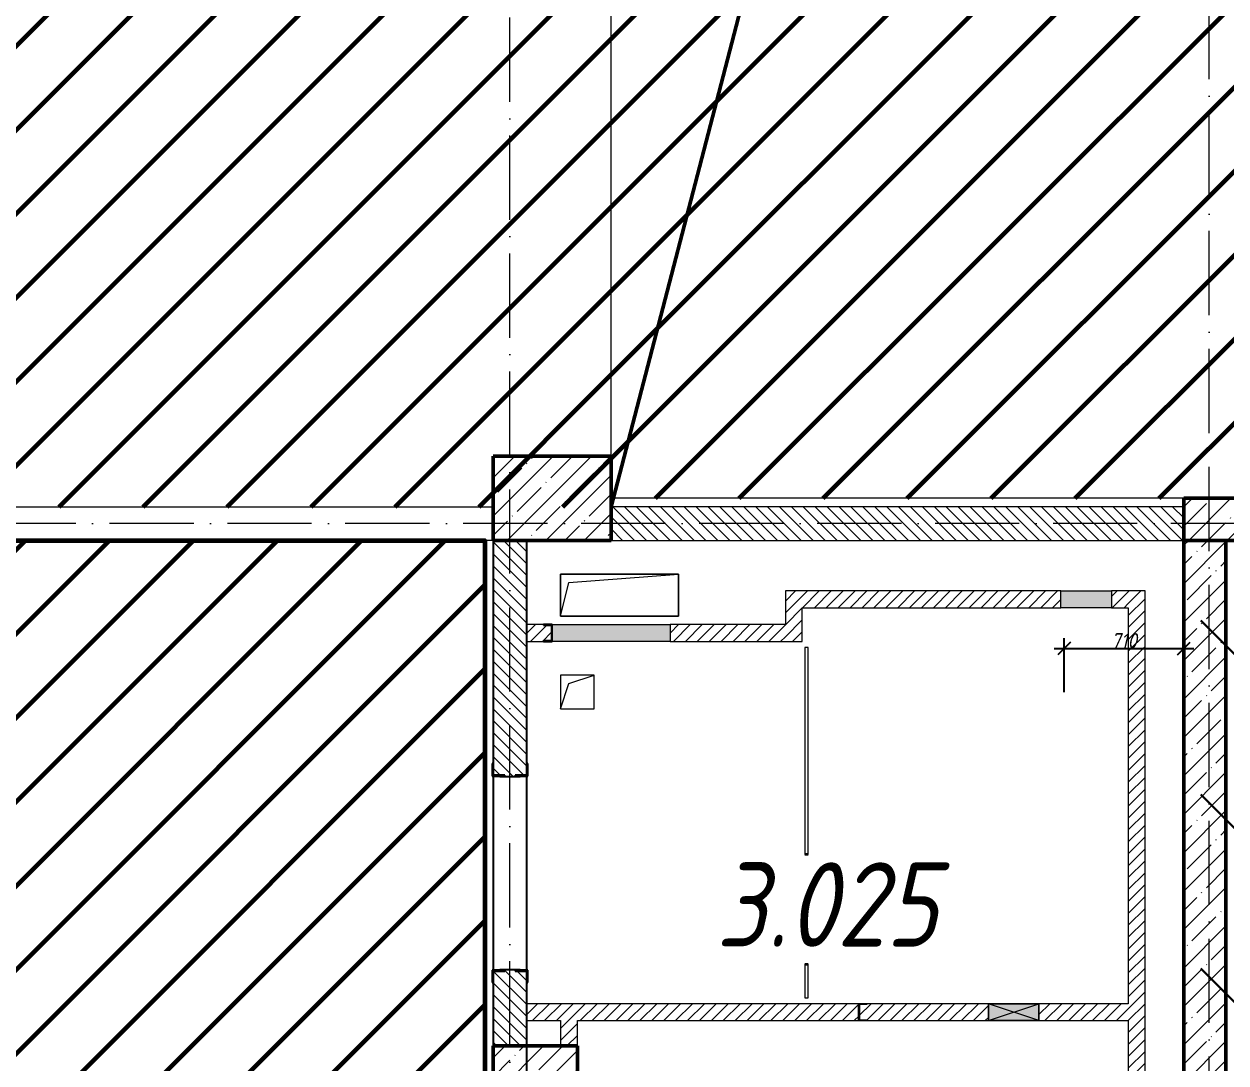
# Model space of a CAD drawing. Header units: millimetres. Extents: x -606178 to 312196, y -19338 to 632709.
# Drawn here: x -50249 to -43115, y 503874 to 510040 of the extents above; entities that cross this region are included whole.
import ezdxf

# ---------------------------------------------------------------- set-up
doc = ezdxf.new("R2010")
doc.units = ezdxf.units.MM
doc.linetypes.add('50_200_ШТРИХ_1Т_ш5_п1_п1_', pattern=[700, 500, -100, 0, -100])
for name, color, linetype, lineweight in [('4) ЛЕстницы', 5, 'Continuous', 30), ('6.4.1) Окр пт с инж. ПТ2.16', 3, 'Continuous', 60), ('6.4.3) Окр пт с инж. ПТ2.3', 150, 'Continuous', 60), ('A-____-____-DIMS', 7, 'Continuous', 9), ('A-DETL-____-OTLN-1', 7, 'Continuous', 50), ('A-DETL-GENF-OTLN', 7, 'Continuous', 9), ('A-DOOR-OPNG-MCUT', 7, 'Continuous', 35), ('A-FLOR-____-OTLN', 7, 'Continuous', 9), ('A-GENM-____-MCUT', 7, 'Continuous', 25), ('A-GENM-____-OTLN', 7, 'Continuous', 9), ('A-GENM-____-OTLN-1', 7, 'Continuous', 25), ('A-GLAZ-____-OTLN', 7, 'Continuous', 9), ('A-WALL-____-MCUT', 7, 'Continuous', 13), ('A-WALL-____-MCUT-2', 7, 'Continuous', 50), ('A-WALL-____-PATT-1', 7, 'Continuous', 9), ('A-WALL-FNSH-MCUT-1', 7, 'Continuous', 9), ('I-WALL-____-OTLN', 7, 'Continuous', 9), ('S-COLS-____-MCUT', 7, 'Continuous', 50), ('S-COLS-____-OTLN', 7, 'Continuous', 9), ('S-GRID-____-OTLN-1', 7, '50_200_ШТРИХ_1Т_ш5_п1_п1_', 9), ('Марки помещений', 7, 'Continuous', 9)]:
    doc.layers.add(name, color=color, linetype=linetype, lineweight=lineweight)
doc.layers.add('A-DOOR-____-OTLN-1', color=7, linetype='Continuous', lineweight=9, true_color=0xffffff)
doc.styles.add('ISOCPEUR_I_2', font='isocpeui.ttf', dxfattribs={"width": 0.85, "height": 2.3})
doc.styles.add('ISOCPEUR_I_7', font='isocpeui.ttf', dxfattribs={"width": 0.9, "height": 90})
doc.dimstyles.new('ISO-1_8_0_9К_СРЕДНИЙ_Кладочные_2', dxfattribs={"dimscale": 304.8, "dimtxt": 89.638306, "dimasz": 0.246063, "dimexe": 0.19685, "dimexo": 0, "dimgap": 0, "dimtad": 1, "dimdec": 3, "dimrnd": 0.001, "dimdsep": 46, "dimtxsty": 'ISOCPEUR_I_7', "dimblk1": 'OBLIQUE', "dimblk2": 'OBLIQUE', "dimsah": 1, "dimcen": 0.09, "dimdle": 0.19685, "dimazin": 0, "dimtfac": 1, "dimtdec": 4, "dimtix": 1, "dimtmove": 1, "dimatfit": 3, "dimfxl": 1, "dimtvp": 1, "dimtolj": 1, "dimtzin": 0, "dimarcsym": 2})
pattern_1 = [(135, (-140714.89, 451794.26), (-35.35534, -35.35534), [])]
pattern_2 = [(45, (-140714.89, 451794.26), (-35.35534, 35.35534), [])]
pattern_3 = [(45, (-140714.89, 451794.26), (-114.04925, 114.04925), []), (45, (-140600.84, 451794.26), (-114.04925, 114.04925), [201.612, -40.322, 3.353, -36.97])]

# ---------------------------------------------------------------- blocks, each defined once
blk = doc.blocks.new('BSC_Колонна _Прямоугольная - 500х700-V110-АР1_План отверстий 3 этажа в осях 1-64_Ю-ЯЯ')
at = {"layer": 'S-COLS-____-OTLN'}
h = blk.add_hatch(dxfattribs=at)
h.set_pattern_fill('FP_115', color=256, style=0, pattern_type=2)
h.set_pattern_definition([(315, (-55431.04, 93600), (114.04925, 114.04925), []), (315, (-55431.04, 93485.95), (114.04925, 114.04925), [201.613, -40.323, 3.353, -36.97])])
h.paths.add_polyline_path([(-250, 350), (-250, -350), (250, -350), (250, 350)], flags=0)
at = {"layer": 'S-COLS-____-MCUT'}
for p, q in [((250, 350), (-250, 350)), ((-250, 350), (-250, -350)), ((250, -350), (250, 350)), ((-250, -350), (250, -350))]:
    blk.add_line(p, q, dxfattribs=at)
blk = doc.blocks.new('BSC_Колонна _Прямоугольная - 500х500-V146-АР1_План отверстий 3 этажа в осях 1-64_Ю-ЯЯ')
at = {"layer": 'S-COLS-____-OTLN'}
h = blk.add_hatch(dxfattribs=at)
h.set_pattern_fill('FP_151', color=256, style=0, pattern_type=2)
h.set_pattern_definition([(45, (-93500, -51931.04), (-114.04925, 114.04925), []), (45, (-93385.95, -51931.04), (-114.04925, 114.04925), [201.613, -40.323, 3.353, -36.97])])
h.paths.add_polyline_path([(-250, -250), (250, -250), (250, 250), (-250, 250)], flags=0)
at = {"layer": 'S-COLS-____-MCUT'}
for p, q in [((250, 250), (-250, 250)), ((-250, 250), (-250, -250)), ((250, -250), (250, 250)), ((-250, -250), (250, -250))]:
    blk.add_line(p, q, dxfattribs=at)
blk = doc.blocks.new('DOR_ДУ_распашная__1Ст_Прямоугольная_ШЕР - Вн_650х2100h_Кабинки С_у-19996353-АР1_План отверстий 3 этажа в осях 1-64_Ю-ЯЯ')
at = {"layer": 'A-DOOR-OPNG-MCUT'}
for p, q in [((-325, 10), (-325, -10)), ((325, -10), (325, 10))]:
    blk.add_line(p, q, dxfattribs=at)
blk = doc.blocks.new('154_Стойка_СКБ_Уголок - СМ-2180_200-28268025-АР1_План отверстий 3 этажа в осях 1-64_Ю-ЯЯ')
at = {"layer": 'A-GENM-____-MCUT'}
for p, q in [((125, 156), (125, 81)), ((200, 156), (125, 156)), ((131, 81), (131, 150)), ((131, 150), (200, 150)), ((200, 150), (200, 156)), ((125, 81), (131, 81)), ((131, 19), (125, 19)), ((125, 19), (125, -56)), ((131, -50), (131, 19)), ((125, -56), (200, -56)), ((200, -50), (131, -50)), ((200, -56), (200, -50))]:
    blk.add_line(p, q, dxfattribs=at)
blk = doc.blocks.new('Стойка_Влож_Полоса боковая - Полоса-28213942-АР1_План отверстий 3 этажа в осях 1-64_Ю-ЯЯ')
at = {"layer": 'A-GENM-____-OTLN'}
for p, q in [((-5, 60), (0, 60)), ((-5, -60), (-5, 60)), ((0, -60), (-5, -60))]:
    blk.add_line(p, q, dxfattribs=at)
blk = doc.blocks.new('154_Фахверк_СКБ_Швеллер - Тип_100_3960-28336563-АР1_План отверстий 3 этажа в осях 1-64_Ю-ЯЯ')
at = {"layer": 'A-GENM-____-MCUT'}
for p, q in [((125, 50), (175, 50)), ((125, -50), (125, 50)), ((128, 47), (128, -47)), ((175, 47), (128, 47)), ((175, 50), (175, 47)), ((175, -50), (125, -50)), ((128, -47), (175, -47)), ((175, -47), (175, -50))]:
    blk.add_line(p, q, dxfattribs=at)
blk = doc.blocks.new('AR_Отверстие Ниша - Лючок-32405746-АР1_План отверстий 3 этажа в осях 1-64_Ю-ЯЯ')
at = {"layer": 'A-GLAZ-____-OTLN'}
blk.add_hatch(color=256, dxfattribs=at).paths.add_polyline_path([(-350, 50), (-350, -50), (350, -50), (350, 50)], flags=0)
for p, q in [((-350, 50), (350, 50)), ((-350, -50), (-350, 50)), ((350, -50), (-350, -50))]:
    blk.add_line(p, q, dxfattribs=at)
blk = doc.blocks.new('AR_Отверстие Ниша - Лючок-32405226-АР1_План отверстий 3 этажа в осях 1-64_Ю-ЯЯ')
at = {"layer": 'A-GLAZ-____-OTLN'}
blk.add_hatch(color=256, dxfattribs=at).paths.add_polyline_path([(150, 50), (-150, 50), (-150, -50), (150, -50)], flags=0)
for p, q in [((-150, 50), (150, 50)), ((-150, -50), (-150, 50)), ((150, 50), (150, -50)), ((150, -50), (-150, -50))]:
    blk.add_line(p, q, dxfattribs=at)
blk = doc.blocks.new('154_Фахверк_СКБ_Швеллер - Тип_100_3960_зеркало-29806508-АР1_План отверстий 3 этажа в осях 1-64_Ю-ЯЯ')
at = {"layer": 'A-GENM-____-MCUT'}
for p, q in [((175, 50), (125, 50)), ((125, 50), (125, -50)), ((128, 47), (175, 47)), ((128, -47), (128, 47)), ((175, 47), (175, 50)), ((125, -50), (175, -50)), ((175, -47), (128, -47)), ((175, -50), (175, -47))]:
    blk.add_line(p, q, dxfattribs=at)
blk = doc.blocks.new('AR_Отверстие прямоугольное _в плите_ - AR_Отверстие прямоугольное _в плите_-30459207-АР1_План отверстий 3 этажа в осях 1-64_Ю-ЯЯ')
at = {"layer": 'A-GENM-____-OTLN'}
for p, q in [((100, 100), (-100, 100)), ((-100, 100), (-100, -100)), ((-50, 50), (100, 100)), ((100, -100), (100, 100)), ((-100, -100), (-50, 50)), ((-100, -100), (100, -100))]:
    blk.add_line(p, q, dxfattribs=at)
blk = doc.blocks.new('AR_Отверстие прямоугольное _в плите_ - AR_Отверстие прямоугольное _в плите_-30459221-АР1_План отверстий 3 этажа в осях 1-64_Ю-ЯЯ')
at = {"layer": 'A-GENM-____-OTLN'}
for p, q in [((350, 125), (-350, 125)), ((-350, 125), (-350, -125)), ((-350, -125), (-300, 75)), ((-300, 75), (350, 125)), ((350, -125), (350, 125)), ((-350, -125), (350, -125))]:
    blk.add_line(p, q, dxfattribs=at)
blk = doc.blocks.new('AR_Отверстие прямоугольное _в стене__БезПР - AR_Отверстие прямоугольное _в стене__БезПР-36899387-АР1_План отверстий 3 этажа в осях 1-64_Ю-ЯЯ')
at = {"layer": 'A-GLAZ-____-OTLN'}
blk.add_hatch(color=256, dxfattribs=at).paths.add_polyline_path([(150, 50), (-150, 50), (-150, -50), (150, -50)], flags=0)
at = {"layer": 'A-DETL-GENF-OTLN'}
for p, q in [((-150, -50), (-150, 50)), ((-150, 50), (150, 50)), ((150, 50), (-150, -50)), ((-150, 50), (150, -50)), ((150, 50), (-150, 50)), ((-150, 50), (-150, -50)), ((150, 50), (150, -50)), ((150, -50), (150, 50)), ((150, -50), (-150, -50)), ((-150, -50), (150, -50))]:
    blk.add_line(p, q, dxfattribs=at)
at = {"layer": 'A-GLAZ-____-OTLN'}
blk.add_line((150, 50), (-150, 50), dxfattribs=at)
blk = doc.blocks.new('_Oblique')
at = {"color": 0, "linetype": 'ByBlock', "lineweight": -2}
blk.add_line((-0.5, -0.5), (0.5, 0.5), dxfattribs=at)
blk = doc.blocks.new('*D5389')
at = {"layer": 'A-____-____-DIMS', "color": 0, "lineweight": -2, "transparency": 16777216}
for p, q in [((-44074.9, 506075.3), (-44074.9, 506394.2)), ((-43364.9, 506440.2), (-43364.9, 506274.2)), ((-44134.9, 506334.2), (-43304.9, 506334.2))]:
    blk.add_line(p, q, dxfattribs=at)
at = {"layer": 'Defpoints', "color": 0, "transparency": 16777216}
for p in [(-43364.9, 506440.2), (-43364.9, 506334.2), (-44074.9, 506075.3)]:
    blk.add_point(p, dxfattribs=at)
at = {"layer": 'A-____-____-DIMS', "color": 0, "lineweight": -2, "transparency": 16777216, "xscale": 75, "yscale": 75, "zscale": 75, "rotation": 180}
blk.add_blockref('_Oblique', (-44074.9, 506334.2), dxfattribs=at)
at = {"layer": 'A-____-____-DIMS', "color": 0, "lineweight": -2, "transparency": 16777216, "xscale": 75, "yscale": 75, "zscale": 75}
blk.add_blockref('_Oblique', (-43364.9, 506334.2), dxfattribs=at)
at = {"layer": 'A-____-____-DIMS', "color": 0, "transparency": 16777216, "insert": (-43719.9, 506379.8), "char_height": 90, "width": 368.207, "attachment_point": 5, "style": 'ISOCPEUR_I_7'}
blk.add_mtext('\\A1;710', dxfattribs=at)

msp = doc.modelspace()

# ---------------------------------------------------------------- hatches: boundary and pattern name
at = {"layer": '4) ЛЕстницы'}
h = msp.add_hatch(dxfattribs=at)
h.set_pattern_fill('ANSI31', color=256, scale=230, angle=90)
h.set_pattern_definition([(135, (-424485.6, 538657.7), (-516.3647, -516.3647), [])])
h.paths.add_polyline_path([(-43264.891, 501075.3011), (-43264.891, 506975.3011), (-39864.891, 506975.3011), (-39864.891, 501075.3011)])
at = {"layer": '6.4.1) Окр пт с инж. ПТ2.16'}
h = msp.add_hatch(dxfattribs=at)
h.set_pattern_fill('ANSI31', color=256, scale=111)
h.paths.add_polyline_path([(-47514.891, 506975.3011), (-57314.891, 506975.3011), (-57314.891, 495625.3011), (-52914.891, 495625.3011), (-52914.891, 495025.3011), (-51964.891, 495025.3011), (-51964.891, 495275.3011), (-51464.891, 495275.3011), (-51464.891, 495025.3011), (-48014.891, 495025.3011), (-48014.891, 495275.3011), (-47514.891, 495275.3011), (-47514.891, 498625.3011), (-48014.891, 498625.3011), (-48014.891, 499125.3011), (-47514.891, 499125.3011)])
h.paths.add_polyline_path([(-51964.891, 503975.3011), (-51764.891, 503975.3011), (-50664.891, 503975.3011), (-50664.891, 501775.3011), (-51764.891, 501775.3011), (-51764.891, 499925.3011), (-50664.891, 499925.3011), (-50664.891, 497725.3011), (-51764.891, 497725.3011), (-51964.891, 497725.3011)], flags=16)
h.paths.add_polyline_path([(-52935.992, 498643.8593), (-56935.992, 498643.8593), (-56935.992, 503161.8656), (-52935.992, 503161.8656)], flags=16)
at = {"layer": '6.4.3) Окр пт с инж. ПТ2.3'}
h = msp.add_hatch(dxfattribs=at)
h.set_pattern_fill('ANSI31', color=256, scale=111)
h.paths.add_polyline_path([(-40164.891, 531375.3011), (-39714.891, 531375.3011), (-39714.891, 531450.3011), (-39720.891, 531450.3011), (-39720.891, 531525.3011), (-39718.9962, 533325.3011), (-39964.891, 533325.3011), (-39964.891, 533575.3011), (-41714.891, 533575.3011), (-41714.891, 532625.3011), (-46764.891, 532625.3011), (-46764.891, 531375.3011), (-46764.891, 530875.3011), (-46764.891, 525525.3011), (-46764.891, 525025.3011), (-47464.891, 525025.3011), (-47464.891, 524740.3011), (-47464.891, 524440.3011), (-47464.891, 524140.3011), (-47464.891, 523840.3011), (-47464.891, 523540.3011), (-47464.891, 523240.3011), (-47464.891, 522940.3011), (-47464.891, 522640.3011), (-47464.891, 522340.3011), (-47464.891, 522175.3011), (-46764.891, 522175.3011), (-46764.891, 521675.3011), (-47464.891, 521675.3011), (-47464.891, 520340.3011), (-47464.891, 520040.3011), (-47464.891, 519740.3011), (-47464.891, 519440.3011), (-47464.891, 519140.3011), (-47464.891, 518840.3011), (-47464.891, 518540.3011), (-47464.891, 518240.3011), (-47464.891, 517940.3011), (-47464.891, 517640.3011), (-47464.891, 517340.3011), (-47464.891, 517040.3011), (-47464.891, 516740.3011), (-47464.891, 516425.3011), (-46764.891, 516425.3011), (-46764.891, 515925.3011), (-46764.891, 513425.3011), (-46764.891, 512925.3011), (-46764.891, 507475.3011), (-46764.891, 507225.3011), (-39964.891, 507225.3011), (-39964.891, 507475.3011), (-39720.891, 507475.3011), (-39720.891, 507575.3011), (-39719.8083, 512925.3011), (-40164.891, 512925.3011), (-40164.891, 513425.3011), (-39714.891, 513425.3011), (-39714.891, 515925.3011), (-40164.891, 515925.3011), (-40164.891, 516425.3011), (-39714.891, 516425.3011), (-39714.891, 521275.3011), (-39720.891, 521275.3011), (-39720.891, 521350.3011), (-39720.7681, 521675.3011), (-40164.891, 521675.3011), (-40164.891, 522175.3011), (-39714.891, 522175.3011), (-39714.891, 522450.3011), (-39720.891, 522450.3011), (-39720.891, 522525.3011), (-39720.1563, 524325.3011), (-39720.891, 524325.3011), (-39720.891, 524400.3011), (-39720.5986, 525025.3011), (-40164.891, 525025.3011), (-40164.891, 525525.3011), (-39714.891, 525525.3011), (-39714.891, 527325.3011), (-39720.891, 527325.3011), (-39720.891, 527400.3011), (-39720.2497, 528450.3011), (-39720.891, 528450.3011), (-39720.891, 528525.3011), (-39719.6496, 530325.3011), (-39720.891, 530325.3011), (-39720.891, 530400.3011), (-39720.4734, 530875.3011), (-40164.891, 530875.3011)])
h = msp.add_hatch(dxfattribs=at)
h.set_pattern_fill('ANSI31', color=256, scale=111)
h.paths.add_polyline_path([(-55044.891, 514975.3011), (-57214.891, 514975.3011), (-57214.891, 514675.3011), (-57914.891, 514675.3011), (-57914.891, 514975.3011), (-62514.891, 514975.3011), (-62514.891, 514675.3011), (-63214.891, 514675.3011), (-63214.891, 514975.3011), (-65704.891, 514975.3011), (-65704.891, 507175.3011), (-63214.891, 507175.3011), (-63214.891, 507475.3011), (-62714.891, 507475.3011), (-62714.891, 507175.3011), (-60264.891, 507175.3011), (-60264.891, 508400.3011), (-60264.891, 509700.3011), (-60264.891, 509975.3011), (-59364.891, 509975.3011), (-57214.891, 509975.3011), (-57214.891, 509725.3011), (-57214.891, 507475.3011), (-57214.891, 507175.3011), (-57089.891, 507175.3011), (-57089.891, 507181.3011), (-57014.891, 507181.3011), (-55044.891, 507180.6179)], flags=17)
h.paths.add_polyline_path([(-62514.891, 512625.3011), (-62514.891, 511675.3011), (-62514.891, 511175.3011), (-63214.891, 511175.3011), (-63214.891, 511675.3011), (-63214.891, 511875.3011), (-63214.891, 512275.3011), (-63214.891, 512625.3011)], flags=16)
h.paths.add_polyline_path([(-62614.891, 512525.3011), (-62614.891, 511675.3011), (-63114.891, 511675.3011), (-63114.891, 511875.3011), (-63214.891, 511875.3011), (-63214.891, 512275.3011), (-63114.891, 512275.3011), (-63114.891, 512525.3011)], flags=0)
h.paths.add_polyline_path([(-62664.891, 512523.9594), (-62664.891, 511873.9594), (-62964.891, 511873.9594), (-62964.891, 512523.9594)], flags=0)
h.paths.add_polyline_path([(-57914.891, 511675.3011), (-57214.891, 511675.3011), (-57214.891, 511175.3011), (-57914.891, 511175.3011)], flags=16)
h.paths.add_polyline_path([(-63114.891, 512275.3011), (-63114.891, 511875.3011), (-63214.891, 511875.3011), (-63214.891, 512275.3011)], flags=0)
h.paths.add_polyline_path([(-63114.891, 512275.3011), (-63114.891, 511875.3011), (-63164.891, 512075.3011)], flags=0)
h.paths.add_polyline_path([(-47464.891, 518375.3011), (-63014.891, 518375.3011), (-65704.891, 518375.3011), (-65704.891, 515175.3011), (-64464.891, 515175.3011), (-64464.891, 515975.3011), (-54944.891, 515975.3011), (-54944.891, 515175.3011), (-54944.891, 514975.3011), (-54944.891, 507175.3011), (-46764.891, 507175.3011), (-46764.891, 515925.3011), (-47464.891, 515925.3011)])
h.paths.add_polyline_path([(-52164.891, 515175.3011), (-51464.891, 515175.3011), (-51464.891, 514675.3011), (-52164.891, 514675.3011)], flags=16)
h.paths.add_polyline_path([(-52164.891, 511675.3011), (-51464.891, 511675.3011), (-51464.891, 511175.3011), (-52164.891, 511175.3011)], flags=16)
at = {"layer": 'A-WALL-____-PATT-1'}
h = msp.add_hatch(dxfattribs=at)
h.set_pattern_fill('FP_9', color=256, style=0, pattern_type=2)
h.set_pattern_definition(pattern_1)
h.paths.add_polyline_path([(-43364.891, 506975.3011), (-43364.891, 507175.3011), (-46764.891, 507175.3011), (-46764.891, 506975.3011), (-45285.8454, 506975.3011)], flags=0)
h = msp.add_hatch(dxfattribs=at)
h.set_pattern_fill('FP_12', color=256, style=0, pattern_type=2)
h.set_pattern_definition(pattern_3)
h.paths.add_polyline_path([(-39964.891, 506975.3011), (-39964.891, 507225.3011), (-43364.891, 507225.3011), (-43364.891, 506975.3011), (-41750.9168, 506975.3011)], flags=0)
h = msp.add_hatch(dxfattribs=at)
h.set_pattern_fill('FP_9', color=256, style=0, pattern_type=2)
h.set_pattern_definition(pattern_1)
h.paths.add_polyline_path([(-47395.891, 503975.3011), (-47264.891, 503975.3011), (-47264.891, 504419.3011), (-47333.891, 504419.3011), (-47333.891, 504425.3011), (-47395.891, 504425.3011), (-47395.891, 504419.3011), (-47464.891, 504419.3011), (-47464.891, 503975.3011)], flags=0)
h.paths.add_polyline_path([(-47395.891, 505575.3011), (-47333.891, 505575.3011), (-47333.891, 505581.3011), (-47264.891, 505581.3011), (-47264.891, 506975.3011), (-47464.891, 506975.3011), (-47464.891, 505581.3011), (-47395.891, 505581.3011)], flags=0)
h = msp.add_hatch(dxfattribs=at)
h.set_pattern_fill('FP_12', color=256, style=0, pattern_type=2)
h.set_pattern_definition(pattern_3)
h.paths.add_polyline_path([(-43364.891, 501775.3011), (-43114.891, 501775.3011), (-43114.891, 506975.3011), (-43364.891, 506975.3011), (-43364.891, 502559.7715)], flags=0)
h = msp.add_hatch(dxfattribs=at)
h.set_pattern_fill('FP_8', color=256, style=0, pattern_type=2)
h.set_pattern_definition(pattern_2)
h.paths.add_polyline_path([(-43794.891, 506575.3011), (-43694.891, 506575.3011), (-43694.891, 506675.3011), (-43794.891, 506675.3011), (-43794.891, 506670.1332)], flags=0)
h.paths.add_polyline_path([(-45629.891, 506575.3011), (-44094.891, 506575.3011), (-44094.891, 506675.3011), (-45729.891, 506675.3011), (-45729.891, 506575.3011)], flags=0)
h = msp.add_hatch(dxfattribs=at)
h.set_pattern_fill('FP_8', color=256, style=0, pattern_type=2)
h.set_pattern_definition(pattern_2)
h.paths.add_polyline_path([(-43594.891, 502275.3011), (-43594.891, 502575.3011), (-43694.891, 502575.3011), (-43694.891, 502275.3011), (-43619.891, 502275.3011)], flags=0)
h.paths.add_polyline_path([(-43632.7288, 503075.3011), (-43594.891, 503075.3011), (-43594.891, 506675.3011), (-43694.891, 506675.3011), (-43694.891, 503075.3011), (-43634.891, 503075.3011)], flags=0)
h = msp.add_hatch(dxfattribs=at)
h.set_pattern_fill('FP_8', color=256, style=0, pattern_type=2)
h.set_pattern_definition(pattern_2)
h.paths.add_polyline_path([(-45629.891, 506375.3011), (-45629.891, 506575.3011), (-45729.891, 506575.3011), (-45729.891, 506375.3011)], flags=0)
h = msp.add_hatch(dxfattribs=at)
h.set_pattern_fill('FP_8', color=256, style=0, pattern_type=2)
h.set_pattern_definition(pattern_2)
h.paths.add_polyline_path([(-47164.891, 506375.3011), (-47164.891, 506378.3011), (-47117.891, 506378.3011), (-47117.891, 506472.3011), (-47164.891, 506472.3011), (-47164.891, 506475.3011), (-47264.891, 506475.3011), (-47264.891, 506375.3011)], flags=0)
h.paths.add_polyline_path([(-45729.891, 506375.3011), (-45729.891, 506475.3011), (-46414.891, 506475.3011), (-46414.891, 506375.3011)], flags=0)
h = msp.add_hatch(dxfattribs=at)
h.set_pattern_fill('FP_8', color=256, style=0, pattern_type=2)
h.set_pattern_definition(pattern_2)
h.paths.add_polyline_path([(-44224.891, 504125.3011), (-43694.891, 504125.3011), (-43694.891, 504225.3011), (-44224.891, 504225.3011), (-44224.891, 504209.0932)], flags=0)
h.paths.add_polyline_path([(-44524.891, 504125.3011), (-44524.891, 504225.3011), (-45244.891, 504225.3011), (-45244.891, 504222.3011), (-45291.891, 504222.3011), (-45291.891, 504128.3011), (-45244.891, 504128.3011), (-45244.891, 504125.3011)], flags=0)
h.paths.add_polyline_path([(-46964.891, 504125.3011), (-45294.891, 504125.3011), (-45294.891, 504225.3011), (-47264.891, 504225.3011), (-47264.891, 504125.3011), (-47053.3097, 504125.3011)], flags=0)
h = msp.add_hatch(dxfattribs=at)
h.set_pattern_fill('FP_8', color=256, style=0, pattern_type=2)
h.set_pattern_definition(pattern_2)
h.paths.add_polyline_path([(-47064.891, 503975.3011), (-46964.891, 503975.3011), (-46964.891, 504125.3011), (-47064.891, 504125.3011)], flags=0)

# ---------------------------------------------------------------- linework, layer by layer
msp.add_lwpolyline([(-47464.891, 501075.3011), (-47264.891, 501075.3011), (-47264.891, 506975.3011), (-47464.891, 506975.3011)], close=True)
at = {"layer": '6.4.1) Окр пт с инж. ПТ2.16'}
msp.add_lwpolyline([(-57314.891, 506975.3011), (-47514.891, 506975.3011), (-47514.891, 495025.3011), (-57314.891, 495025.3011)], close=True, dxfattribs=at)
at = {"layer": 'A-DETL-____-OTLN-1'}
msp.add_line((-46764.891, 507175.3011), (-39964.891, 533325.3011), dxfattribs=at)
at = {"layer": 'A-FLOR-____-OTLN'}
for p, q in [((-46764.891, 507475.3011), (-46764.891, 512925.3011)), ((-43364.891, 507225.3011), (-46764.891, 507225.3011)), ((-47064.891, 506775.3011), (-46364.891, 506775.3011)), ((-47064.891, 506525.3011), (-47064.891, 506775.3011)), ((-46364.891, 506775.3011), (-46364.891, 506525.3011)), ((-46364.891, 506525.3011), (-47064.891, 506525.3011))]:
    msp.add_line(p, q, dxfattribs=at)
at = {"layer": 'A-WALL-____-MCUT'}
for p, q in [((-43364.891, 507175.3011), (-46764.891, 507175.3011)), ((-47464.891, 506975.3011), (-47464.891, 505650.3011)), ((-47264.891, 505650.3011), (-47264.891, 506975.3011)), ((-46764.891, 506975.3011), (-43364.891, 506975.3011)), ((-47395.891, 505575.3011), (-47333.891, 505575.3011)), ((-47333.891, 504425.3011), (-47395.891, 504425.3011)), ((-47464.891, 504350.3011), (-47464.891, 503975.3011)), ((-47264.891, 503975.3011), (-47264.891, 504350.3011))]:
    msp.add_line(p, q, dxfattribs=at)
at = {"layer": 'A-WALL-____-MCUT-2'}
for p, q in [((-43364.891, 507225.3011), (-43364.891, 501775.3011)), ((-39964.891, 507225.3011), (-43364.891, 507225.3011)), ((-43364.891, 506975.3011), (-39964.891, 506975.3011)), ((-43114.891, 501525.3011), (-43114.891, 506975.3011))]:
    msp.add_line(p, q, dxfattribs=at)
at = {"layer": 'A-WALL-FNSH-MCUT-1'}
for p, q in [((-44094.891, 506675.3011), (-45729.891, 506675.3011)), ((-45729.891, 506675.3011), (-45729.891, 506475.3011)), ((-43594.891, 506675.3011), (-43794.891, 506675.3011)), ((-43594.891, 503075.3011), (-43594.891, 506675.3011)), ((-45629.891, 506575.3011), (-44094.891, 506575.3011)), ((-45629.891, 506375.3011), (-45629.891, 506575.3011)), ((-43794.891, 506575.3011), (-43694.891, 506575.3011)), ((-43694.891, 506575.3011), (-43694.891, 504225.3011)), ((-47164.891, 506475.3011), (-47264.891, 506475.3011)), ((-45729.891, 506475.3011), (-46414.891, 506475.3011)), ((-47264.891, 506375.3011), (-47164.891, 506375.3011)), ((-46414.891, 506375.3011), (-45629.891, 506375.3011)), ((-45614.891, 506340.3011), (-45614.891, 505110.3011)), ((-45594.891, 506340.3011), (-45614.891, 506340.3011)), ((-45594.891, 505110.3011), (-45594.891, 506340.3011)), ((-45614.891, 504460.3011), (-45614.891, 504260.3011)), ((-45594.891, 504260.3011), (-45594.891, 504460.3011)), ((-45614.891, 504260.3011), (-45594.891, 504260.3011)), ((-45294.891, 504225.3011), (-47264.891, 504225.3011)), ((-44524.891, 504225.3011), (-45244.891, 504225.3011)), ((-43694.891, 504225.3011), (-44224.891, 504225.3011)), ((-47264.891, 504125.3011), (-47064.891, 504125.3011)), ((-47064.891, 504125.3011), (-47064.891, 503975.3011)), ((-46964.891, 504125.3011), (-45294.891, 504125.3011)), ((-46964.891, 503975.3011), (-46964.891, 504125.3011)), ((-45244.891, 504125.3011), (-44524.891, 504125.3011)), ((-44224.891, 504125.3011), (-43694.891, 504125.3011)), ((-43694.891, 504125.3011), (-43694.891, 503075.3011))]:
    msp.add_line(p, q, dxfattribs=at)
at = {"layer": 'I-WALL-____-OTLN'}
for p, q in [((-51464.891, 507175.3011), (-47464.891, 507175.3011)), ((-47464.891, 506975.3011), (-51464.891, 506975.3011)), ((-47464.891, 504425.3011), (-47464.891, 505575.3011)), ((-47264.891, 505575.3011), (-47264.891, 504425.3011))]:
    msp.add_line(p, q, dxfattribs=at)
at = {"layer": 'S-GRID-____-OTLN-1'}
for p, q in [((-47364.891, 491375.8881), (-47364.891, 542687.1106)), ((-43214.891, 501310.9415), (-43214.891, 542687.1106)), ((-36640.4843, 507075.3011), (-145383.6612, 507075.3011))]:
    msp.add_line(p, q, dxfattribs=at)

# ---------------------------------------------------------------- block references
at = {"layer": 'A-DOOR-____-OTLN-1', "rotation": 90}
msp.add_blockref('DOR_ДУ_распашная__1Ст_Прямоугольная_ШЕР - Вн_650х2100h_Кабинки С_у-19996353-АР1_План отверстий 3 этажа в осях 1-64_Ю-ЯЯ', (-45604.891, 504785.3011), dxfattribs=at)
at = {"layer": 'A-GENM-____-OTLN'}
for name, p in [('AR_Отверстие прямоугольное _в плите_ - AR_Отверстие прямоугольное _в плите_-30459221-АР1_План отверстий 3 этажа в осях 1-64_Ю-ЯЯ', (-46714.891, 506650.3011)), ('AR_Отверстие прямоугольное _в плите_ - AR_Отверстие прямоугольное _в плите_-30459207-АР1_План отверстий 3 этажа в осях 1-64_Ю-ЯЯ', (-46964.891, 506075.3011))]:
    msp.add_blockref(name, p, dxfattribs=at)
for p, rotation in [((-47364.891, 505575.3011), 89.99999999999991), ((-47364.891, 504425.3011), 269.9999999999999)]:
    msp.add_blockref('Стойка_Влож_Полоса боковая - Полоса-28213942-АР1_План отверстий 3 этажа в осях 1-64_Ю-ЯЯ', p, dxfattribs=dict(at, rotation=rotation))
at = {"layer": 'A-GENM-____-OTLN-1'}
for name, p, rotation in [('154_Фахверк_СКБ_Швеллер - Тип_100_3960_зеркало-29806508-АР1_План отверстий 3 этажа в осях 1-64_Ю-ЯЯ', (-46989.891, 506425.3011), 180), ('154_Стойка_СКБ_Уголок - СМ-2180_200-28268025-АР1_План отверстий 3 этажа в осях 1-64_Ю-ЯЯ', (-47314.891, 505450.3011), 89.9999999999999), ('154_Стойка_СКБ_Уголок - СМ-2180_200-28268025-АР1_План отверстий 3 этажа в осях 1-64_Ю-ЯЯ', (-47414.891, 504550.3011), 269.9999999999999)]:
    msp.add_blockref(name, p, dxfattribs=dict(at, rotation=rotation))
msp.add_blockref('154_Фахверк_СКБ_Швеллер - Тип_100_3960-28336563-АР1_План отверстий 3 этажа в осях 1-64_Ю-ЯЯ', (-45419.891, 504175.3011), dxfattribs=at)
at = {"layer": 'A-GLAZ-____-OTLN', "rotation": 180}
for name, p in [('AR_Отверстие Ниша - Лючок-32405226-АР1_План отверстий 3 этажа в осях 1-64_Ю-ЯЯ', (-43944.891, 506625.3011)), ('AR_Отверстие Ниша - Лючок-32405746-АР1_План отверстий 3 этажа в осях 1-64_Ю-ЯЯ', (-46764.891, 506425.3011)), ('AR_Отверстие прямоугольное _в стене__БезПР - AR_Отверстие прямоугольное _в стене__БезПР-36899387-АР1_План отверстий 3 этажа в осях 1-64_Ю-ЯЯ', (-44374.891, 504175.3011))]:
    msp.add_blockref(name, p, dxfattribs=at)
at = {"layer": 'S-COLS-____-OTLN', "rotation": 89.9999999999999}
msp.add_blockref('BSC_Колонна _Прямоугольная - 500х700-V110-АР1_План отверстий 3 этажа в осях 1-64_Ю-ЯЯ', (-47114.891, 507225.3011), dxfattribs=at)
at = {"layer": 'S-COLS-____-OTLN'}
msp.add_blockref('BSC_Колонна _Прямоугольная - 500х500-V146-АР1_План отверстий 3 этажа в осях 1-64_Ю-ЯЯ', (-47214.891, 503725.3011), dxfattribs=at)

# ---------------------------------------------------------------- texts
at = {"layer": 'Марки помещений', "insert": (-46141.7098, 505064.0634), "char_height": 500, "width": 785.65375, "attachment_point": 1, "style": 'ISOCPEUR_I_2'}
msp.add_mtext('3.025', dxfattribs=at)

# ---------------------------------------------------------------- dimensions: what is measured, and where the dimension line sits
at = {"layer": 'A-____-____-DIMS'}
dim = msp.add_linear_dim(base=(-43364.891, 506334.1753), p1=(-44074.891, 506075.3011), p2=(-43364.891, 506440.2413), dimstyle='ISO-1_8_0_9К_СРЕДНИЙ_Кладочные_2', override={"dimpost": '<>', "dimfxl": 798.299019}, dxfattribs=at)
dim.commit()
dim.dimension.update_dxf_attribs({"geometry": '*D5389', "text_midpoint": (-43719.891, 506379.7548)})

doc.saveas('drawing.dxf')
